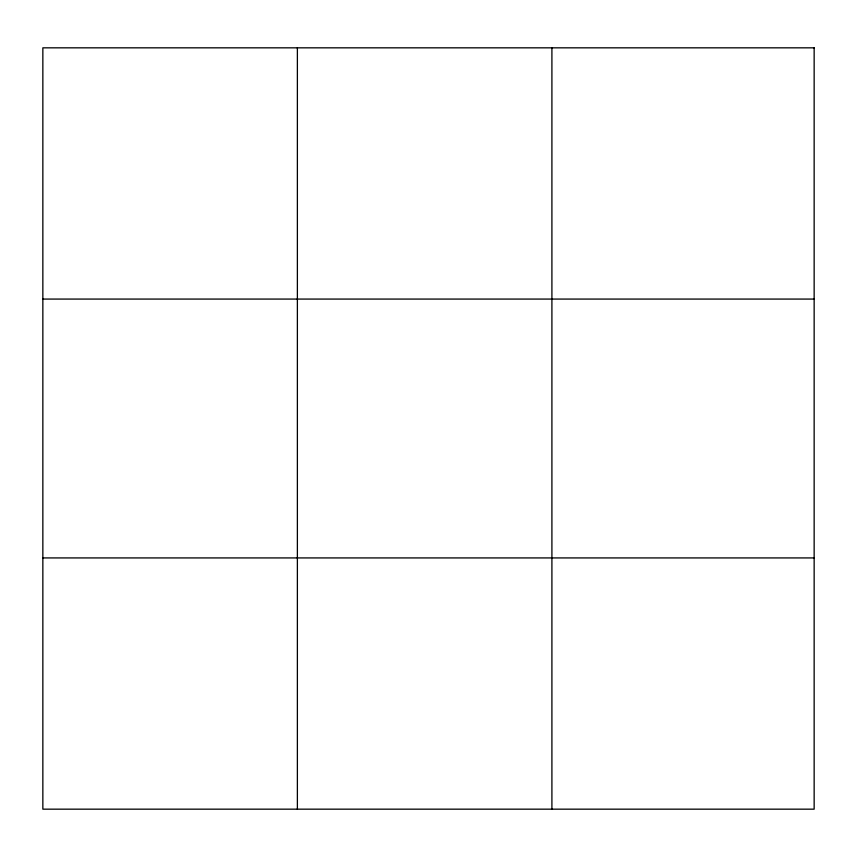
<?xml version="1.0" encoding="UTF-8"?>
<svg xmlns="http://www.w3.org/2000/svg" width="857" height="857" viewBox="0 0 857 857"><rect width="100%" height="100%" fill="white"/><g stroke="black" fill="none" stroke-linecap="round" stroke-linejoin="round"><path stroke-width="1.29" d="M297.379 47.831L297.379 809.169M551.908 47.831L551.908 809.169M42.85 299.072L814.15 299.072M42.85 557.928L814.15 557.928M814.15 47.831L814.15 809.169L42.85 809.169L42.85 47.831L814.15 47.831"/></g></svg>
